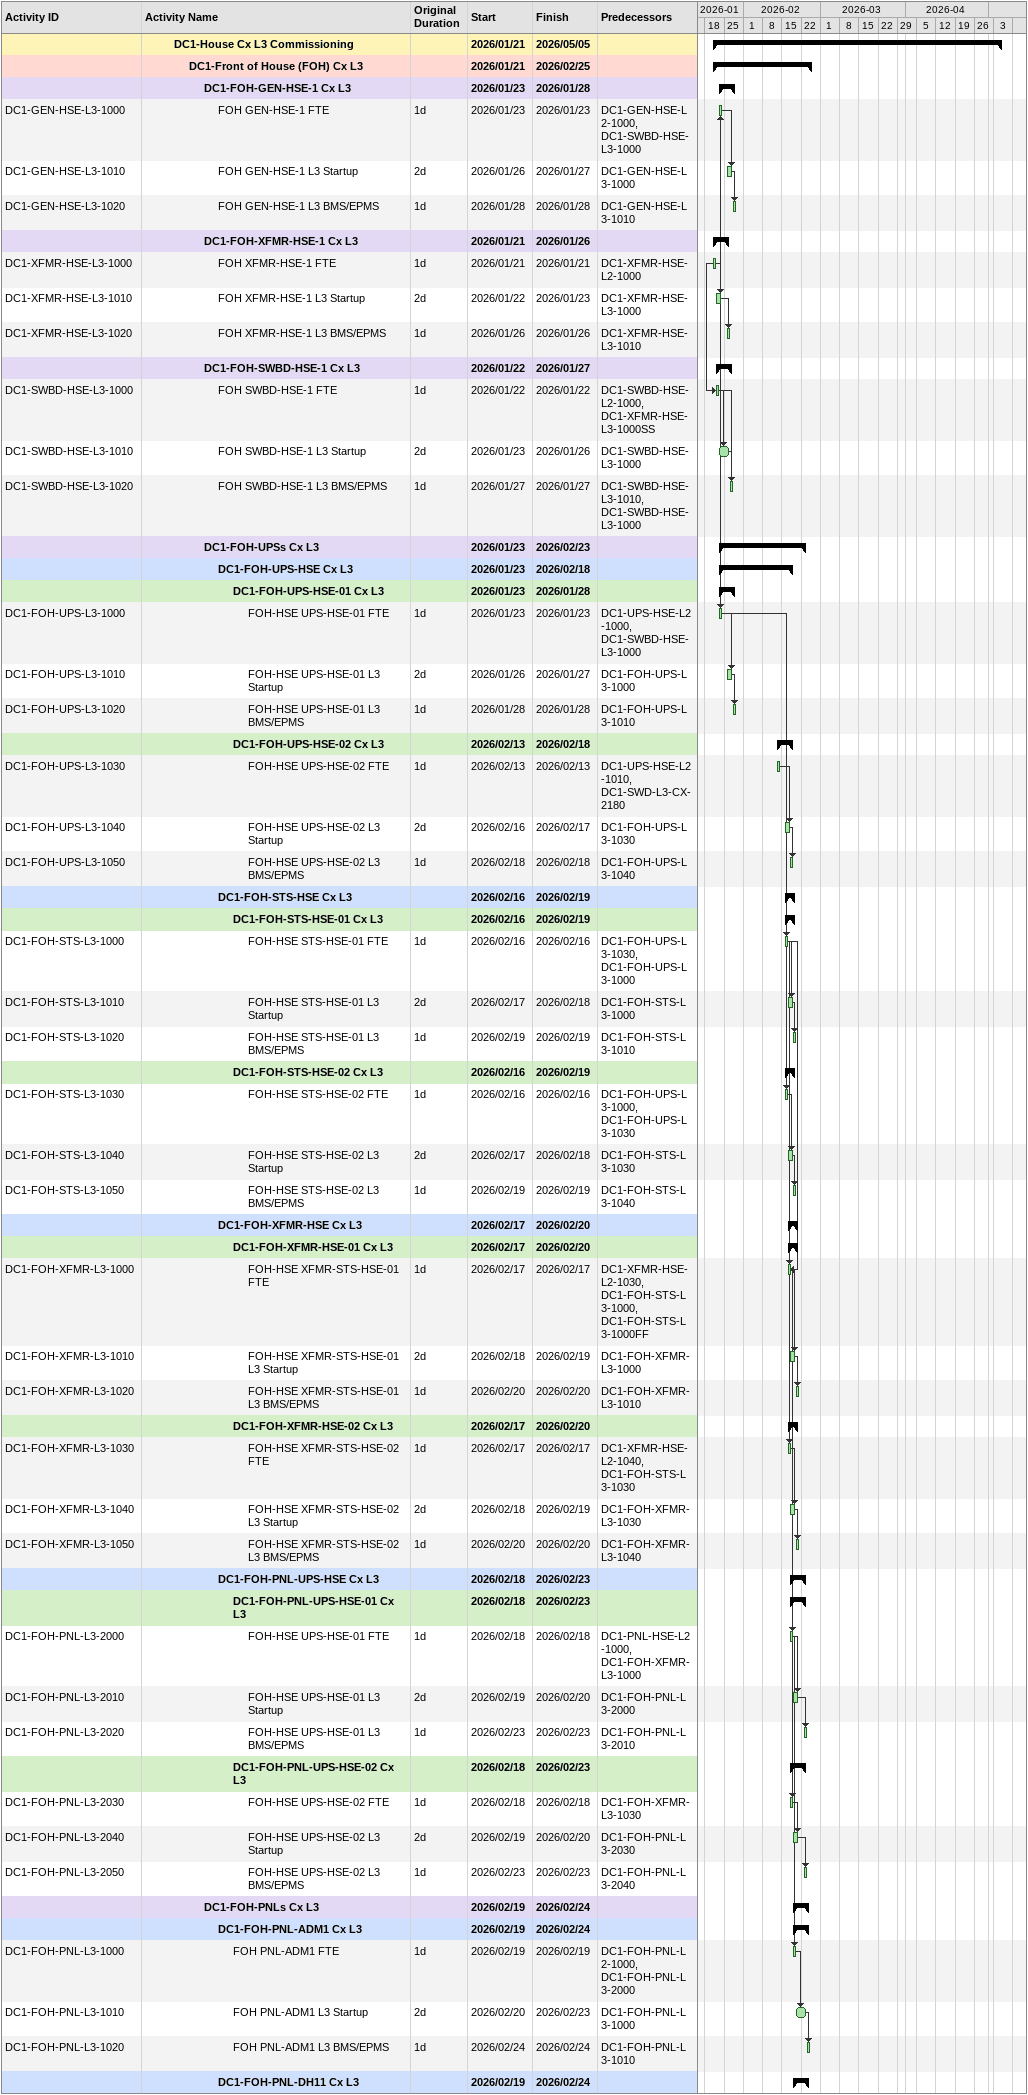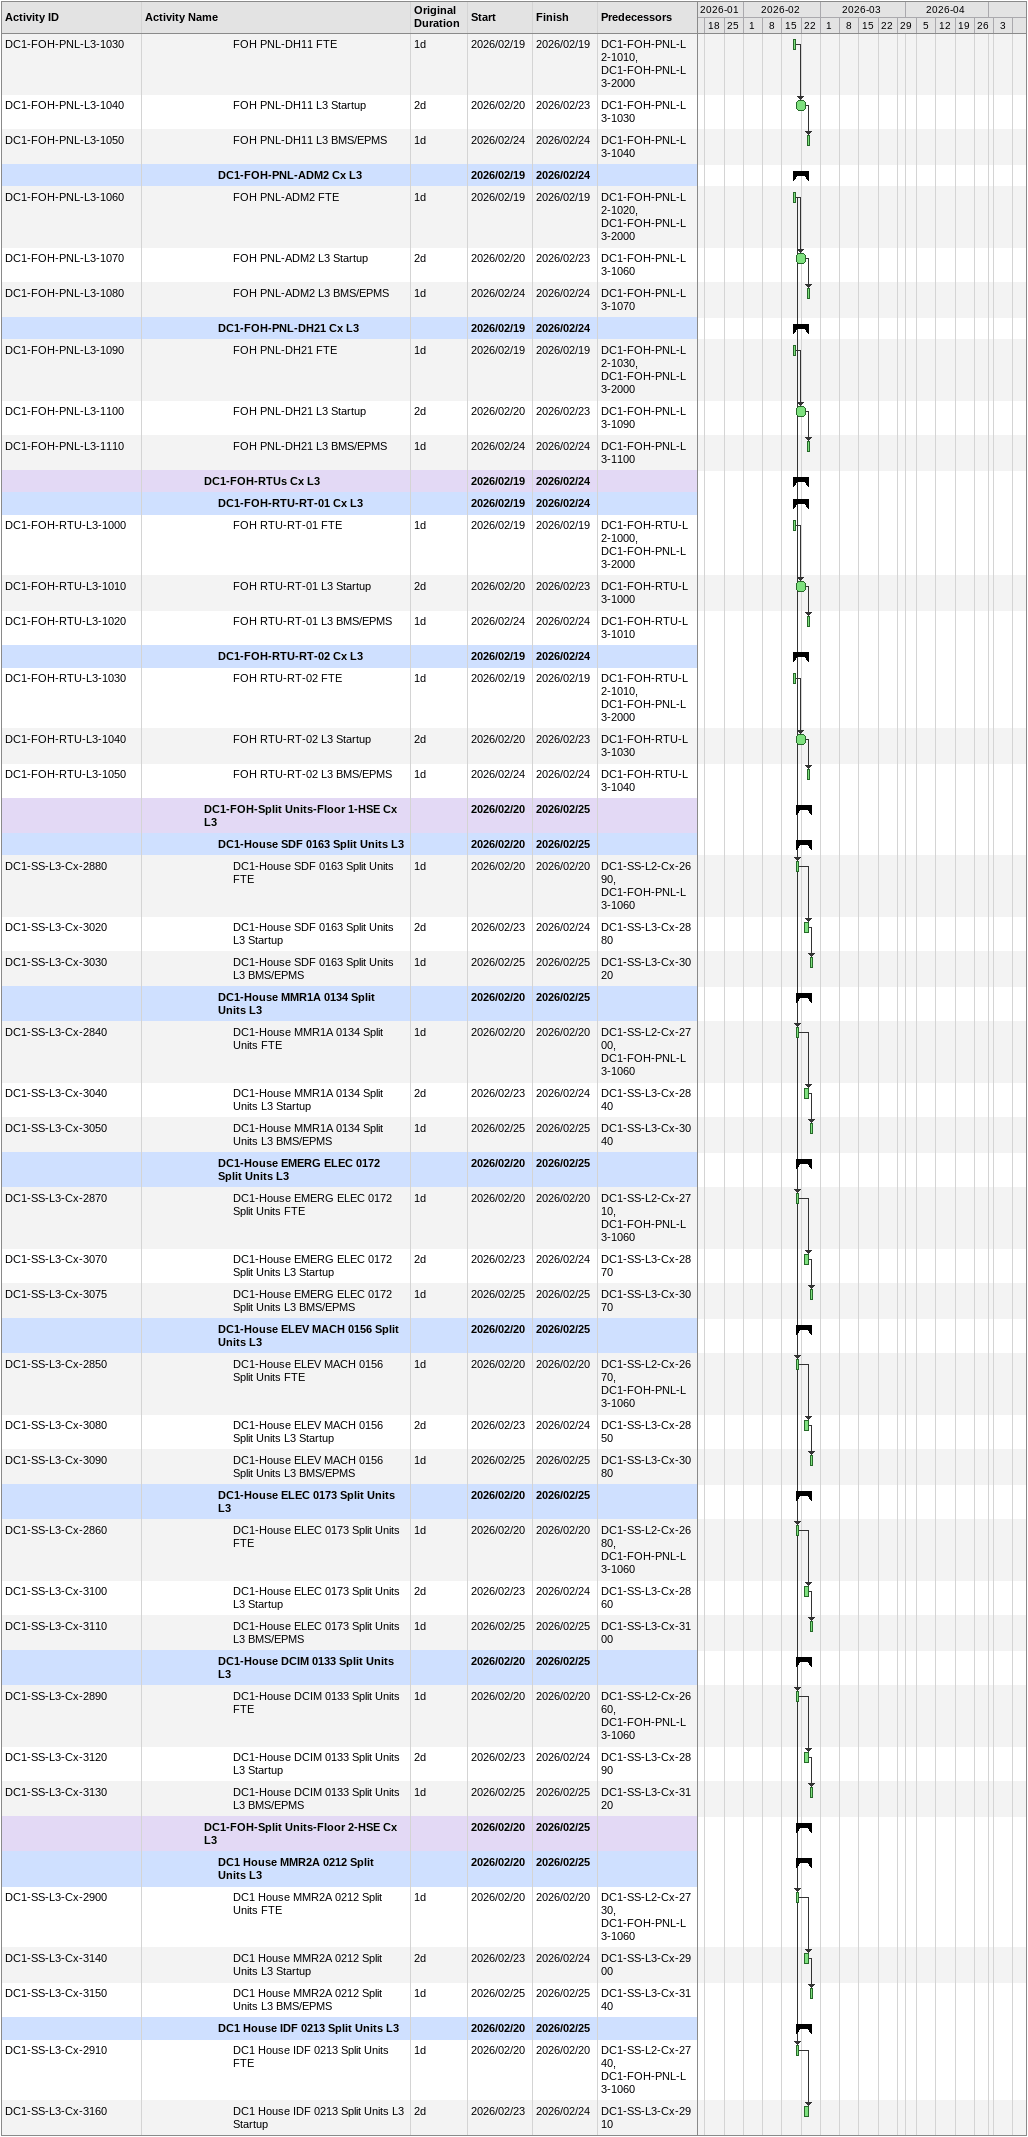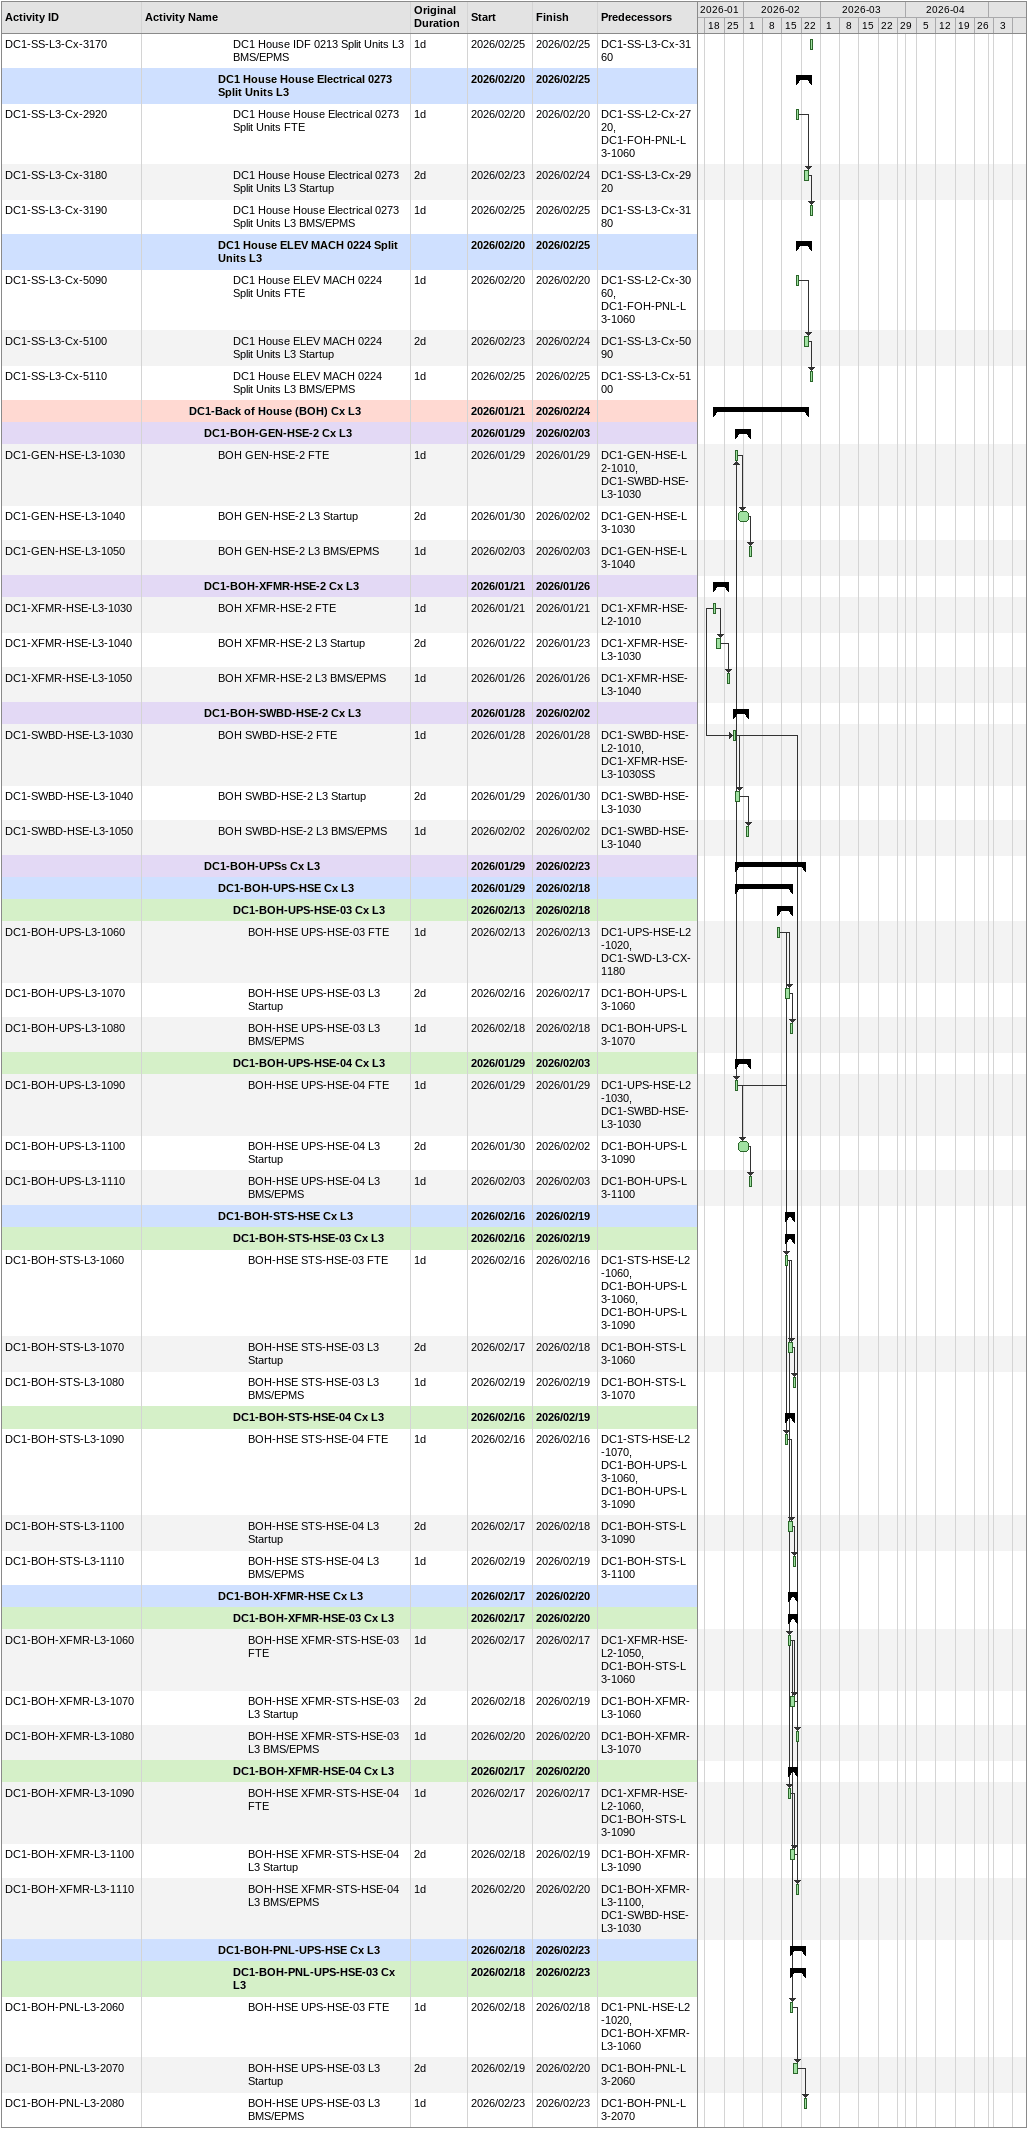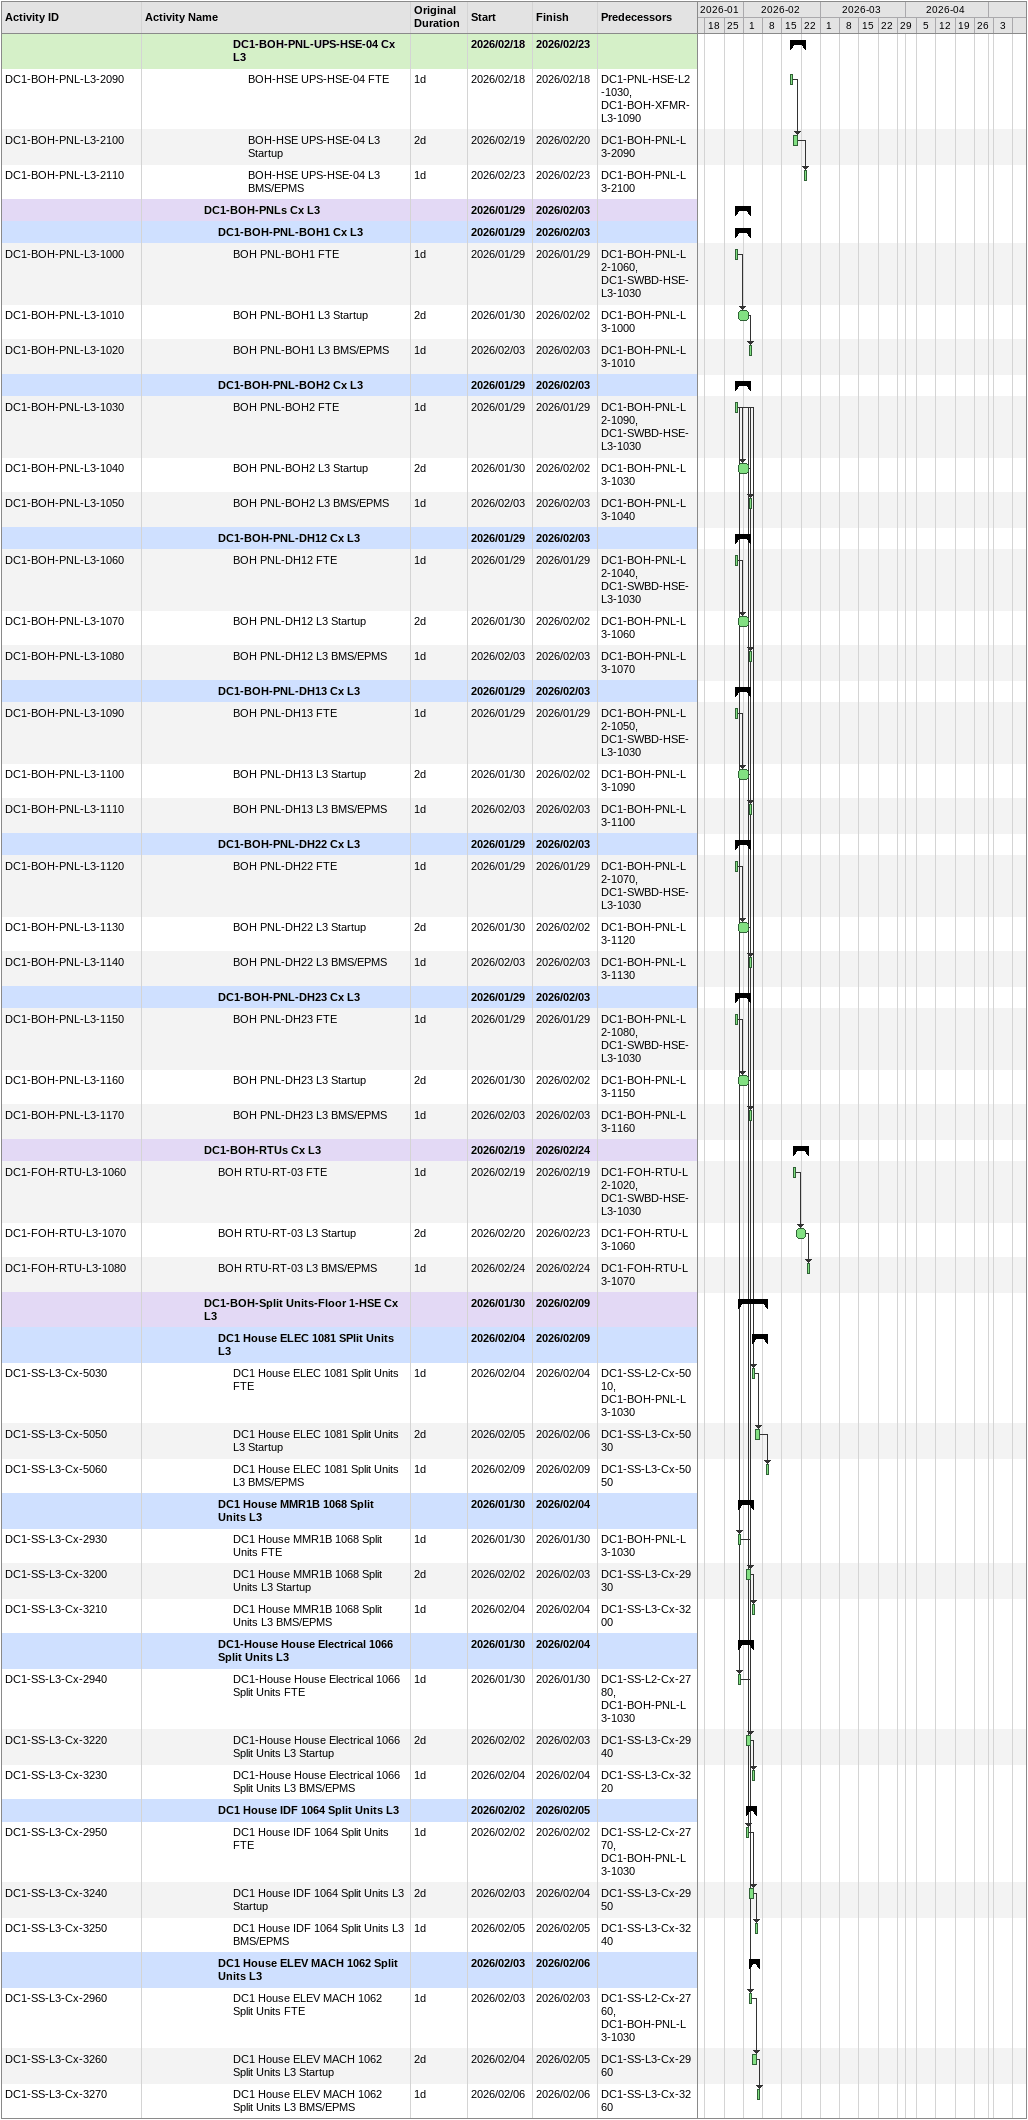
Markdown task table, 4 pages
| ID | Level | Task | Original duration | Start | Finish | Predecessors |
|---|---|---|---|---|---|---|
|  | 3 | **DC1-House Cx L3 Commissioning** |  | 2026-01-21 | 2026-05-05 |  |
|  | 4 | **DC1-Front of House (FOH) Cx L3** |  | 2026-01-21 | 2026-02-25 |  |
|  | 5 | **DC1-FOH-GEN-HSE-1 Cx L3** |  | 2026-01-23 | 2026-01-28 |  |
| DC1-GEN-HSE-L3-1000 | 6 | FOH GEN-HSE-1 FTE | 1d | 2026-01-23 | 2026-01-23 | DC1-GEN-HSE-L2-1000, DC1-SWBD-HSE-L3-1000 |
| DC1-GEN-HSE-L3-1010 | 6 | FOH GEN-HSE-1 L3 Startup | 2d | 2026-01-26 | 2026-01-27 | DC1-GEN-HSE-L3-1000 |
| DC1-GEN-HSE-L3-1020 | 6 | FOH GEN-HSE-1 L3 BMS/EPMS | 1d | 2026-01-28 | 2026-01-28 | DC1-GEN-HSE-L3-1010 |
|  | 5 | **DC1-FOH-XFMR-HSE-1 Cx L3** |  | 2026-01-21 | 2026-01-26 |  |
| DC1-XFMR-HSE-L3-1000 | 6 | FOH XFMR-HSE-1 FTE | 1d | 2026-01-21 | 2026-01-21 | DC1-XFMR-HSE-L2-1000 |
| DC1-XFMR-HSE-L3-1010 | 6 | FOH XFMR-HSE-1 L3 Startup | 2d | 2026-01-22 | 2026-01-23 | DC1-XFMR-HSE-L3-1000 |
| DC1-XFMR-HSE-L3-1020 | 6 | FOH XFMR-HSE-1 L3 BMS/EPMS | 1d | 2026-01-26 | 2026-01-26 | DC1-XFMR-HSE-L3-1010 |
|  | 5 | **DC1-FOH-SWBD-HSE-1 Cx L3** |  | 2026-01-22 | 2026-01-27 |  |
| DC1-SWBD-HSE-L3-1000 | 6 | FOH SWBD-HSE-1 FTE | 1d | 2026-01-22 | 2026-01-22 | DC1-SWBD-HSE-L2-1000, DC1-XFMR-HSE-L3-1000SS |
| DC1-SWBD-HSE-L3-1010 | 6 | FOH SWBD-HSE-1 L3 Startup | 2d | 2026-01-23 | 2026-01-26 | DC1-SWBD-HSE-L3-1000 |
| DC1-SWBD-HSE-L3-1020 | 6 | FOH SWBD-HSE-1 L3 BMS/EPMS | 1d | 2026-01-27 | 2026-01-27 | DC1-SWBD-HSE-L3-1010, DC1-SWBD-HSE-L3-1000 |
|  | 5 | **DC1-FOH-UPSs Cx L3** |  | 2026-01-23 | 2026-02-23 |  |
|  | 6 | **DC1-FOH-UPS-HSE Cx L3** |  | 2026-01-23 | 2026-02-18 |  |
|  | 7 | **DC1-FOH-UPS-HSE-01 Cx L3** |  | 2026-01-23 | 2026-01-28 |  |
| DC1-FOH-UPS-L3-1000 | 8 | FOH-HSE UPS-HSE-01 FTE | 1d | 2026-01-23 | 2026-01-23 | DC1-UPS-HSE-L2-1000, DC1-SWBD-HSE-L3-1000 |
| DC1-FOH-UPS-L3-1010 | 8 | FOH-HSE UPS-HSE-01 L3 Startup | 2d | 2026-01-26 | 2026-01-27 | DC1-FOH-UPS-L3-1000 |
| DC1-FOH-UPS-L3-1020 | 8 | FOH-HSE UPS-HSE-01 L3 BMS/EPMS | 1d | 2026-01-28 | 2026-01-28 | DC1-FOH-UPS-L3-1010 |
|  | 7 | **DC1-FOH-UPS-HSE-02 Cx L3** |  | 2026-02-13 | 2026-02-18 |  |
| DC1-FOH-UPS-L3-1030 | 8 | FOH-HSE UPS-HSE-02 FTE | 1d | 2026-02-13 | 2026-02-13 | DC1-UPS-HSE-L2-1010, DC1-SWD-L3-CX-2180 |
| DC1-FOH-UPS-L3-1040 | 8 | FOH-HSE UPS-HSE-02 L3 Startup | 2d | 2026-02-16 | 2026-02-17 | DC1-FOH-UPS-L3-1030 |
| DC1-FOH-UPS-L3-1050 | 8 | FOH-HSE UPS-HSE-02 L3 BMS/EPMS | 1d | 2026-02-18 | 2026-02-18 | DC1-FOH-UPS-L3-1040 |
|  | 6 | **DC1-FOH-STS-HSE Cx L3** |  | 2026-02-16 | 2026-02-19 |  |
|  | 7 | **DC1-FOH-STS-HSE-01 Cx L3** |  | 2026-02-16 | 2026-02-19 |  |
| DC1-FOH-STS-L3-1000 | 8 | FOH-HSE STS-HSE-01 FTE | 1d | 2026-02-16 | 2026-02-16 | DC1-FOH-UPS-L3-1030, DC1-FOH-UPS-L3-1000 |
| DC1-FOH-STS-L3-1010 | 8 | FOH-HSE STS-HSE-01 L3 Startup | 2d | 2026-02-17 | 2026-02-18 | DC1-FOH-STS-L3-1000 |
| DC1-FOH-STS-L3-1020 | 8 | FOH-HSE STS-HSE-01 L3 BMS/EPMS | 1d | 2026-02-19 | 2026-02-19 | DC1-FOH-STS-L3-1010 |
|  | 7 | **DC1-FOH-STS-HSE-02 Cx L3** |  | 2026-02-16 | 2026-02-19 |  |
| DC1-FOH-STS-L3-1030 | 8 | FOH-HSE STS-HSE-02 FTE | 1d | 2026-02-16 | 2026-02-16 | DC1-FOH-UPS-L3-1000, DC1-FOH-UPS-L3-1030 |
| DC1-FOH-STS-L3-1040 | 8 | FOH-HSE STS-HSE-02 L3 Startup | 2d | 2026-02-17 | 2026-02-18 | DC1-FOH-STS-L3-1030 |
| DC1-FOH-STS-L3-1050 | 8 | FOH-HSE STS-HSE-02 L3 BMS/EPMS | 1d | 2026-02-19 | 2026-02-19 | DC1-FOH-STS-L3-1040 |
|  | 6 | **DC1-FOH-XFMR-HSE Cx L3** |  | 2026-02-17 | 2026-02-20 |  |
|  | 7 | **DC1-FOH-XFMR-HSE-01 Cx L3** |  | 2026-02-17 | 2026-02-20 |  |
| DC1-FOH-XFMR-L3-1000 | 8 | FOH-HSE XFMR-STS-HSE-01 FTE | 1d | 2026-02-17 | 2026-02-17 | DC1-XFMR-HSE-L2-1030, DC1-FOH-STS-L3-1000, DC1-FOH-STS-L3-1000FF |
| DC1-FOH-XFMR-L3-1010 | 8 | FOH-HSE XFMR-STS-HSE-01 L3 Startup | 2d | 2026-02-18 | 2026-02-19 | DC1-FOH-XFMR-L3-1000 |
| DC1-FOH-XFMR-L3-1020 | 8 | FOH-HSE XFMR-STS-HSE-01 L3 BMS/EPMS | 1d | 2026-02-20 | 2026-02-20 | DC1-FOH-XFMR-L3-1010 |
|  | 7 | **DC1-FOH-XFMR-HSE-02 Cx L3** |  | 2026-02-17 | 2026-02-20 |  |
| DC1-FOH-XFMR-L3-1030 | 8 | FOH-HSE XFMR-STS-HSE-02 FTE | 1d | 2026-02-17 | 2026-02-17 | DC1-XFMR-HSE-L2-1040, DC1-FOH-STS-L3-1030 |
| DC1-FOH-XFMR-L3-1040 | 8 | FOH-HSE XFMR-STS-HSE-02 L3 Startup | 2d | 2026-02-18 | 2026-02-19 | DC1-FOH-XFMR-L3-1030 |
| DC1-FOH-XFMR-L3-1050 | 8 | FOH-HSE XFMR-STS-HSE-02 L3 BMS/EPMS | 1d | 2026-02-20 | 2026-02-20 | DC1-FOH-XFMR-L3-1040 |
|  | 6 | **DC1-FOH-PNL-UPS-HSE Cx L3** |  | 2026-02-18 | 2026-02-23 |  |
|  | 7 | **DC1-FOH-PNL-UPS-HSE-01 Cx L3** |  | 2026-02-18 | 2026-02-23 |  |
| DC1-FOH-PNL-L3-2000 | 8 | FOH-HSE UPS-HSE-01 FTE | 1d | 2026-02-18 | 2026-02-18 | DC1-PNL-HSE-L2-1000, DC1-FOH-XFMR-L3-1000 |
| DC1-FOH-PNL-L3-2010 | 8 | FOH-HSE UPS-HSE-01 L3 Startup | 2d | 2026-02-19 | 2026-02-20 | DC1-FOH-PNL-L3-2000 |
| DC1-FOH-PNL-L3-2020 | 8 | FOH-HSE UPS-HSE-01 L3 BMS/EPMS | 1d | 2026-02-23 | 2026-02-23 | DC1-FOH-PNL-L3-2010 |
|  | 7 | **DC1-FOH-PNL-UPS-HSE-02 Cx L3** |  | 2026-02-18 | 2026-02-23 |  |
| DC1-FOH-PNL-L3-2030 | 8 | FOH-HSE UPS-HSE-02 FTE | 1d | 2026-02-18 | 2026-02-18 | DC1-FOH-XFMR-L3-1030 |
| DC1-FOH-PNL-L3-2040 | 8 | FOH-HSE UPS-HSE-02 L3 Startup | 2d | 2026-02-19 | 2026-02-20 | DC1-FOH-PNL-L3-2030 |
| DC1-FOH-PNL-L3-2050 | 8 | FOH-HSE UPS-HSE-02 L3 BMS/EPMS | 1d | 2026-02-23 | 2026-02-23 | DC1-FOH-PNL-L3-2040 |
|  | 5 | **DC1-FOH-PNLs Cx L3** |  | 2026-02-19 | 2026-02-24 |  |
|  | 6 | **DC1-FOH-PNL-ADM1 Cx L3** |  | 2026-02-19 | 2026-02-24 |  |
| DC1-FOH-PNL-L3-1000 | 7 | FOH PNL-ADM1 FTE | 1d | 2026-02-19 | 2026-02-19 | DC1-FOH-PNL-L2-1000, DC1-FOH-PNL-L3-2000 |
| DC1-FOH-PNL-L3-1010 | 7 | FOH PNL-ADM1 L3 Startup | 2d | 2026-02-20 | 2026-02-23 | DC1-FOH-PNL-L3-1000 |
| DC1-FOH-PNL-L3-1020 | 7 | FOH PNL-ADM1 L3 BMS/EPMS | 1d | 2026-02-24 | 2026-02-24 | DC1-FOH-PNL-L3-1010 |
|  | 6 | **DC1-FOH-PNL-DH11 Cx L3** |  | 2026-02-19 | 2026-02-24 |  |
| DC1-FOH-PNL-L3-1030 | 7 | FOH PNL-DH11 FTE | 1d | 2026-02-19 | 2026-02-19 | DC1-FOH-PNL-L2-1010, DC1-FOH-PNL-L3-2000 |
| DC1-FOH-PNL-L3-1040 | 7 | FOH PNL-DH11 L3 Startup | 2d | 2026-02-20 | 2026-02-23 | DC1-FOH-PNL-L3-1030 |
| DC1-FOH-PNL-L3-1050 | 7 | FOH PNL-DH11 L3 BMS/EPMS | 1d | 2026-02-24 | 2026-02-24 | DC1-FOH-PNL-L3-1040 |
|  | 6 | **DC1-FOH-PNL-ADM2 Cx L3** |  | 2026-02-19 | 2026-02-24 |  |
| DC1-FOH-PNL-L3-1060 | 7 | FOH PNL-ADM2 FTE | 1d | 2026-02-19 | 2026-02-19 | DC1-FOH-PNL-L2-1020, DC1-FOH-PNL-L3-2000 |
| DC1-FOH-PNL-L3-1070 | 7 | FOH PNL-ADM2 L3 Startup | 2d | 2026-02-20 | 2026-02-23 | DC1-FOH-PNL-L3-1060 |
| DC1-FOH-PNL-L3-1080 | 7 | FOH PNL-ADM2 L3 BMS/EPMS | 1d | 2026-02-24 | 2026-02-24 | DC1-FOH-PNL-L3-1070 |
|  | 6 | **DC1-FOH-PNL-DH21 Cx L3** |  | 2026-02-19 | 2026-02-24 |  |
| DC1-FOH-PNL-L3-1090 | 7 | FOH PNL-DH21 FTE | 1d | 2026-02-19 | 2026-02-19 | DC1-FOH-PNL-L2-1030, DC1-FOH-PNL-L3-2000 |
| DC1-FOH-PNL-L3-1100 | 7 | FOH PNL-DH21 L3 Startup | 2d | 2026-02-20 | 2026-02-23 | DC1-FOH-PNL-L3-1090 |
| DC1-FOH-PNL-L3-1110 | 7 | FOH PNL-DH21 L3 BMS/EPMS | 1d | 2026-02-24 | 2026-02-24 | DC1-FOH-PNL-L3-1100 |
|  | 5 | **DC1-FOH-RTUs Cx L3** |  | 2026-02-19 | 2026-02-24 |  |
|  | 6 | **DC1-FOH-RTU-RT-01 Cx L3** |  | 2026-02-19 | 2026-02-24 |  |
| DC1-FOH-RTU-L3-1000 | 7 | FOH RTU-RT-01 FTE | 1d | 2026-02-19 | 2026-02-19 | DC1-FOH-RTU-L2-1000, DC1-FOH-PNL-L3-2000 |
| DC1-FOH-RTU-L3-1010 | 7 | FOH RTU-RT-01 L3 Startup | 2d | 2026-02-20 | 2026-02-23 | DC1-FOH-RTU-L3-1000 |
| DC1-FOH-RTU-L3-1020 | 7 | FOH RTU-RT-01 L3 BMS/EPMS | 1d | 2026-02-24 | 2026-02-24 | DC1-FOH-RTU-L3-1010 |
|  | 6 | **DC1-FOH-RTU-RT-02 Cx L3** |  | 2026-02-19 | 2026-02-24 |  |
| DC1-FOH-RTU-L3-1030 | 7 | FOH RTU-RT-02 FTE | 1d | 2026-02-19 | 2026-02-19 | DC1-FOH-RTU-L2-1010, DC1-FOH-PNL-L3-2000 |
| DC1-FOH-RTU-L3-1040 | 7 | FOH RTU-RT-02 L3 Startup | 2d | 2026-02-20 | 2026-02-23 | DC1-FOH-RTU-L3-1030 |
| DC1-FOH-RTU-L3-1050 | 7 | FOH RTU-RT-02 L3 BMS/EPMS | 1d | 2026-02-24 | 2026-02-24 | DC1-FOH-RTU-L3-1040 |
|  | 5 | **DC1-FOH-Split Units-Floor 1-HSE Cx L3** |  | 2026-02-20 | 2026-02-25 |  |
|  | 6 | **DC1-House SDF 0163 Split Units L3** |  | 2026-02-20 | 2026-02-25 |  |
| DC1-SS-L3-Cx-2880 | 7 | DC1-House SDF 0163 Split Units FTE | 1d | 2026-02-20 | 2026-02-20 | DC1-SS-L2-Cx-2690, DC1-FOH-PNL-L3-1060 |
| DC1-SS-L3-Cx-3020 | 7 | DC1-House SDF 0163 Split Units L3 Startup | 2d | 2026-02-23 | 2026-02-24 | DC1-SS-L3-Cx-2880 |
| DC1-SS-L3-Cx-3030 | 7 | DC1-House SDF 0163 Split Units L3 BMS/EPMS | 1d | 2026-02-25 | 2026-02-25 | DC1-SS-L3-Cx-3020 |
|  | 6 | **DC1-House MMR1A 0134 Split Units L3** |  | 2026-02-20 | 2026-02-25 |  |
| DC1-SS-L3-Cx-2840 | 7 | DC1-House MMR1A 0134 Split Units FTE | 1d | 2026-02-20 | 2026-02-20 | DC1-SS-L2-Cx-2700, DC1-FOH-PNL-L3-1060 |
| DC1-SS-L3-Cx-3040 | 7 | DC1-House MMR1A 0134 Split Units L3 Startup | 2d | 2026-02-23 | 2026-02-24 | DC1-SS-L3-Cx-2840 |
| DC1-SS-L3-Cx-3050 | 7 | DC1-House MMR1A 0134 Split Units L3 BMS/EPMS | 1d | 2026-02-25 | 2026-02-25 | DC1-SS-L3-Cx-3040 |
|  | 6 | **DC1-House EMERG ELEC 0172 Split Units L3** |  | 2026-02-20 | 2026-02-25 |  |
| DC1-SS-L3-Cx-2870 | 7 | DC1-House EMERG ELEC 0172 Split Units FTE | 1d | 2026-02-20 | 2026-02-20 | DC1-SS-L2-Cx-2710, DC1-FOH-PNL-L3-1060 |
| DC1-SS-L3-Cx-3070 | 7 | DC1-House EMERG ELEC 0172 Split Units L3 Startup | 2d | 2026-02-23 | 2026-02-24 | DC1-SS-L3-Cx-2870 |
| DC1-SS-L3-Cx-3075 | 7 | DC1-House EMERG ELEC 0172 Split Units L3 BMS/EPMS | 1d | 2026-02-25 | 2026-02-25 | DC1-SS-L3-Cx-3070 |
|  | 6 | **DC1-House ELEV MACH 0156 Split Units L3** |  | 2026-02-20 | 2026-02-25 |  |
| DC1-SS-L3-Cx-2850 | 7 | DC1-House ELEV MACH 0156 Split Units FTE | 1d | 2026-02-20 | 2026-02-20 | DC1-SS-L2-Cx-2670, DC1-FOH-PNL-L3-1060 |
| DC1-SS-L3-Cx-3080 | 7 | DC1-House ELEV MACH 0156 Split Units L3 Startup | 2d | 2026-02-23 | 2026-02-24 | DC1-SS-L3-Cx-2850 |
| DC1-SS-L3-Cx-3090 | 7 | DC1-House ELEV MACH 0156 Split Units L3 BMS/EPMS | 1d | 2026-02-25 | 2026-02-25 | DC1-SS-L3-Cx-3080 |
|  | 6 | **DC1-House ELEC 0173 Split Units L3** |  | 2026-02-20 | 2026-02-25 |  |
| DC1-SS-L3-Cx-2860 | 7 | DC1-House ELEC 0173 Split Units FTE | 1d | 2026-02-20 | 2026-02-20 | DC1-SS-L2-Cx-2680, DC1-FOH-PNL-L3-1060 |
| DC1-SS-L3-Cx-3100 | 7 | DC1-House ELEC 0173 Split Units L3 Startup | 2d | 2026-02-23 | 2026-02-24 | DC1-SS-L3-Cx-2860 |
| DC1-SS-L3-Cx-3110 | 7 | DC1-House ELEC 0173 Split Units L3 BMS/EPMS | 1d | 2026-02-25 | 2026-02-25 | DC1-SS-L3-Cx-3100 |
|  | 6 | **DC1-House DCIM 0133 Split Units L3** |  | 2026-02-20 | 2026-02-25 |  |
| DC1-SS-L3-Cx-2890 | 7 | DC1-House DCIM 0133 Split Units FTE | 1d | 2026-02-20 | 2026-02-20 | DC1-SS-L2-Cx-2660, DC1-FOH-PNL-L3-1060 |
| DC1-SS-L3-Cx-3120 | 7 | DC1-House DCIM 0133 Split Units L3 Startup | 2d | 2026-02-23 | 2026-02-24 | DC1-SS-L3-Cx-2890 |
| DC1-SS-L3-Cx-3130 | 7 | DC1-House DCIM 0133 Split Units L3 BMS/EPMS | 1d | 2026-02-25 | 2026-02-25 | DC1-SS-L3-Cx-3120 |
|  | 5 | **DC1-FOH-Split Units-Floor 2-HSE Cx L3** |  | 2026-02-20 | 2026-02-25 |  |
|  | 6 | **DC1 House MMR2A 0212 Split Units L3** |  | 2026-02-20 | 2026-02-25 |  |
| DC1-SS-L3-Cx-2900 | 7 | DC1 House MMR2A 0212 Split Units FTE | 1d | 2026-02-20 | 2026-02-20 | DC1-SS-L2-Cx-2730, DC1-FOH-PNL-L3-1060 |
| DC1-SS-L3-Cx-3140 | 7 | DC1 House MMR2A 0212 Split Units L3 Startup | 2d | 2026-02-23 | 2026-02-24 | DC1-SS-L3-Cx-2900 |
| DC1-SS-L3-Cx-3150 | 7 | DC1 House MMR2A 0212 Split Units L3 BMS/EPMS | 1d | 2026-02-25 | 2026-02-25 | DC1-SS-L3-Cx-3140 |
|  | 6 | **DC1 House IDF 0213 Split Units L3** |  | 2026-02-20 | 2026-02-25 |  |
| DC1-SS-L3-Cx-2910 | 7 | DC1 House IDF 0213 Split Units FTE | 1d | 2026-02-20 | 2026-02-20 | DC1-SS-L2-Cx-2740, DC1-FOH-PNL-L3-1060 |
| DC1-SS-L3-Cx-3160 | 7 | DC1 House IDF 0213 Split Units L3 Startup | 2d | 2026-02-23 | 2026-02-24 | DC1-SS-L3-Cx-2910 |
| DC1-SS-L3-Cx-3170 | 7 | DC1 House IDF 0213 Split Units L3 BMS/EPMS | 1d | 2026-02-25 | 2026-02-25 | DC1-SS-L3-Cx-3160 |
|  | 6 | **DC1 House House Electrical 0273 Split Units L3** |  | 2026-02-20 | 2026-02-25 |  |
| DC1-SS-L3-Cx-2920 | 7 | DC1 House House Electrical 0273 Split Units FTE | 1d | 2026-02-20 | 2026-02-20 | DC1-SS-L2-Cx-2720, DC1-FOH-PNL-L3-1060 |
| DC1-SS-L3-Cx-3180 | 7 | DC1 House House Electrical 0273 Split Units L3 Startup | 2d | 2026-02-23 | 2026-02-24 | DC1-SS-L3-Cx-2920 |
| DC1-SS-L3-Cx-3190 | 7 | DC1 House House Electrical 0273 Split Units L3 BMS/EPMS | 1d | 2026-02-25 | 2026-02-25 | DC1-SS-L3-Cx-3180 |
|  | 6 | **DC1 House ELEV MACH 0224 Split Units L3** |  | 2026-02-20 | 2026-02-25 |  |
| DC1-SS-L3-Cx-5090 | 7 | DC1 House ELEV MACH 0224 Split Units FTE | 1d | 2026-02-20 | 2026-02-20 | DC1-SS-L2-Cx-3060, DC1-FOH-PNL-L3-1060 |
| DC1-SS-L3-Cx-5100 | 7 | DC1 House ELEV MACH 0224 Split Units L3 Startup | 2d | 2026-02-23 | 2026-02-24 | DC1-SS-L3-Cx-5090 |
| DC1-SS-L3-Cx-5110 | 7 | DC1 House ELEV MACH 0224 Split Units L3 BMS/EPMS | 1d | 2026-02-25 | 2026-02-25 | DC1-SS-L3-Cx-5100 |
|  | 4 | **DC1-Back of House (BOH) Cx L3** |  | 2026-01-21 | 2026-02-24 |  |
|  | 5 | **DC1-BOH-GEN-HSE-2 Cx L3** |  | 2026-01-29 | 2026-02-03 |  |
| DC1-GEN-HSE-L3-1030 | 6 | BOH GEN-HSE-2 FTE | 1d | 2026-01-29 | 2026-01-29 | DC1-GEN-HSE-L2-1010, DC1-SWBD-HSE-L3-1030 |
| DC1-GEN-HSE-L3-1040 | 6 | BOH GEN-HSE-2 L3 Startup | 2d | 2026-01-30 | 2026-02-02 | DC1-GEN-HSE-L3-1030 |
| DC1-GEN-HSE-L3-1050 | 6 | BOH GEN-HSE-2 L3 BMS/EPMS | 1d | 2026-02-03 | 2026-02-03 | DC1-GEN-HSE-L3-1040 |
|  | 5 | **DC1-BOH-XFMR-HSE-2 Cx L3** |  | 2026-01-21 | 2026-01-26 |  |
| DC1-XFMR-HSE-L3-1030 | 6 | BOH XFMR-HSE-2 FTE | 1d | 2026-01-21 | 2026-01-21 | DC1-XFMR-HSE-L2-1010 |
| DC1-XFMR-HSE-L3-1040 | 6 | BOH XFMR-HSE-2 L3 Startup | 2d | 2026-01-22 | 2026-01-23 | DC1-XFMR-HSE-L3-1030 |
| DC1-XFMR-HSE-L3-1050 | 6 | BOH XFMR-HSE-2 L3 BMS/EPMS | 1d | 2026-01-26 | 2026-01-26 | DC1-XFMR-HSE-L3-1040 |
|  | 5 | **DC1-BOH-SWBD-HSE-2 Cx L3** |  | 2026-01-28 | 2026-02-02 |  |
| DC1-SWBD-HSE-L3-1030 | 6 | BOH SWBD-HSE-2 FTE | 1d | 2026-01-28 | 2026-01-28 | DC1-SWBD-HSE-L2-1010, DC1-XFMR-HSE-L3-1030SS |
| DC1-SWBD-HSE-L3-1040 | 6 | BOH SWBD-HSE-2 L3 Startup | 2d | 2026-01-29 | 2026-01-30 | DC1-SWBD-HSE-L3-1030 |
| DC1-SWBD-HSE-L3-1050 | 6 | BOH SWBD-HSE-2 L3 BMS/EPMS | 1d | 2026-02-02 | 2026-02-02 | DC1-SWBD-HSE-L3-1040 |
|  | 5 | **DC1-BOH-UPSs Cx L3** |  | 2026-01-29 | 2026-02-23 |  |
|  | 6 | **DC1-BOH-UPS-HSE Cx L3** |  | 2026-01-29 | 2026-02-18 |  |
|  | 7 | **DC1-BOH-UPS-HSE-03 Cx L3** |  | 2026-02-13 | 2026-02-18 |  |
| DC1-BOH-UPS-L3-1060 | 8 | BOH-HSE UPS-HSE-03 FTE | 1d | 2026-02-13 | 2026-02-13 | DC1-UPS-HSE-L2-1020, DC1-SWD-L3-CX-1180 |
| DC1-BOH-UPS-L3-1070 | 8 | BOH-HSE UPS-HSE-03 L3 Startup | 2d | 2026-02-16 | 2026-02-17 | DC1-BOH-UPS-L3-1060 |
| DC1-BOH-UPS-L3-1080 | 8 | BOH-HSE UPS-HSE-03 L3 BMS/EPMS | 1d | 2026-02-18 | 2026-02-18 | DC1-BOH-UPS-L3-1070 |
|  | 7 | **DC1-BOH-UPS-HSE-04 Cx L3** |  | 2026-01-29 | 2026-02-03 |  |
| DC1-BOH-UPS-L3-1090 | 8 | BOH-HSE UPS-HSE-04 FTE | 1d | 2026-01-29 | 2026-01-29 | DC1-UPS-HSE-L2-1030, DC1-SWBD-HSE-L3-1030 |
| DC1-BOH-UPS-L3-1100 | 8 | BOH-HSE UPS-HSE-04 L3 Startup | 2d | 2026-01-30 | 2026-02-02 | DC1-BOH-UPS-L3-1090 |
| DC1-BOH-UPS-L3-1110 | 8 | BOH-HSE UPS-HSE-04 L3 BMS/EPMS | 1d | 2026-02-03 | 2026-02-03 | DC1-BOH-UPS-L3-1100 |
|  | 6 | **DC1-BOH-STS-HSE Cx L3** |  | 2026-02-16 | 2026-02-19 |  |
|  | 7 | **DC1-BOH-STS-HSE-03 Cx L3** |  | 2026-02-16 | 2026-02-19 |  |
| DC1-BOH-STS-L3-1060 | 8 | BOH-HSE STS-HSE-03 FTE | 1d | 2026-02-16 | 2026-02-16 | DC1-STS-HSE-L2-1060, DC1-BOH-UPS-L3-1060, DC1-BOH-UPS-L3-1090 |
| DC1-BOH-STS-L3-1070 | 8 | BOH-HSE STS-HSE-03 L3 Startup | 2d | 2026-02-17 | 2026-02-18 | DC1-BOH-STS-L3-1060 |
| DC1-BOH-STS-L3-1080 | 8 | BOH-HSE STS-HSE-03 L3 BMS/EPMS | 1d | 2026-02-19 | 2026-02-19 | DC1-BOH-STS-L3-1070 |
|  | 7 | **DC1-BOH-STS-HSE-04 Cx L3** |  | 2026-02-16 | 2026-02-19 |  |
| DC1-BOH-STS-L3-1090 | 8 | BOH-HSE STS-HSE-04 FTE | 1d | 2026-02-16 | 2026-02-16 | DC1-STS-HSE-L2-1070, DC1-BOH-UPS-L3-1060, DC1-BOH-UPS-L3-1090 |
| DC1-BOH-STS-L3-1100 | 8 | BOH-HSE STS-HSE-04 L3 Startup | 2d | 2026-02-17 | 2026-02-18 | DC1-BOH-STS-L3-1090 |
| DC1-BOH-STS-L3-1110 | 8 | BOH-HSE STS-HSE-04 L3 BMS/EPMS | 1d | 2026-02-19 | 2026-02-19 | DC1-BOH-STS-L3-1100 |
|  | 6 | **DC1-BOH-XFMR-HSE Cx L3** |  | 2026-02-17 | 2026-02-20 |  |
|  | 7 | **DC1-BOH-XFMR-HSE-03 Cx L3** |  | 2026-02-17 | 2026-02-20 |  |
| DC1-BOH-XFMR-L3-1060 | 8 | BOH-HSE XFMR-STS-HSE-03 FTE | 1d | 2026-02-17 | 2026-02-17 | DC1-XFMR-HSE-L2-1050, DC1-BOH-STS-L3-1060 |
| DC1-BOH-XFMR-L3-1070 | 8 | BOH-HSE XFMR-STS-HSE-03 L3 Startup | 2d | 2026-02-18 | 2026-02-19 | DC1-BOH-XFMR-L3-1060 |
| DC1-BOH-XFMR-L3-1080 | 8 | BOH-HSE XFMR-STS-HSE-03 L3 BMS/EPMS | 1d | 2026-02-20 | 2026-02-20 | DC1-BOH-XFMR-L3-1070 |
|  | 7 | **DC1-BOH-XFMR-HSE-04 Cx L3** |  | 2026-02-17 | 2026-02-20 |  |
| DC1-BOH-XFMR-L3-1090 | 8 | BOH-HSE XFMR-STS-HSE-04 FTE | 1d | 2026-02-17 | 2026-02-17 | DC1-XFMR-HSE-L2-1060, DC1-BOH-STS-L3-1090 |
| DC1-BOH-XFMR-L3-1100 | 8 | BOH-HSE XFMR-STS-HSE-04 L3 Startup | 2d | 2026-02-18 | 2026-02-19 | DC1-BOH-XFMR-L3-1090 |
| DC1-BOH-XFMR-L3-1110 | 8 | BOH-HSE XFMR-STS-HSE-04 L3 BMS/EPMS | 1d | 2026-02-20 | 2026-02-20 | DC1-BOH-XFMR-L3-1100, DC1-SWBD-HSE-L3-1030 |
|  | 6 | **DC1-BOH-PNL-UPS-HSE Cx L3** |  | 2026-02-18 | 2026-02-23 |  |
|  | 7 | **DC1-BOH-PNL-UPS-HSE-03 Cx L3** |  | 2026-02-18 | 2026-02-23 |  |
| DC1-BOH-PNL-L3-2060 | 8 | BOH-HSE UPS-HSE-03 FTE | 1d | 2026-02-18 | 2026-02-18 | DC1-PNL-HSE-L2-1020, DC1-BOH-XFMR-L3-1060 |
| DC1-BOH-PNL-L3-2070 | 8 | BOH-HSE UPS-HSE-03 L3 Startup | 2d | 2026-02-19 | 2026-02-20 | DC1-BOH-PNL-L3-2060 |
| DC1-BOH-PNL-L3-2080 | 8 | BOH-HSE UPS-HSE-03 L3 BMS/EPMS | 1d | 2026-02-23 | 2026-02-23 | DC1-BOH-PNL-L3-2070 |
|  | 7 | **DC1-BOH-PNL-UPS-HSE-04 Cx L3** |  | 2026-02-18 | 2026-02-23 |  |
| DC1-BOH-PNL-L3-2090 | 8 | BOH-HSE UPS-HSE-04 FTE | 1d | 2026-02-18 | 2026-02-18 | DC1-PNL-HSE-L2-1030, DC1-BOH-XFMR-L3-1090 |
| DC1-BOH-PNL-L3-2100 | 8 | BOH-HSE UPS-HSE-04 L3 Startup | 2d | 2026-02-19 | 2026-02-20 | DC1-BOH-PNL-L3-2090 |
| DC1-BOH-PNL-L3-2110 | 8 | BOH-HSE UPS-HSE-04 L3 BMS/EPMS | 1d | 2026-02-23 | 2026-02-23 | DC1-BOH-PNL-L3-2100 |
|  | 5 | **DC1-BOH-PNLs Cx L3** |  | 2026-01-29 | 2026-02-03 |  |
|  | 6 | **DC1-BOH-PNL-BOH1 Cx L3** |  | 2026-01-29 | 2026-02-03 |  |
| DC1-BOH-PNL-L3-1000 | 7 | BOH PNL-BOH1 FTE | 1d | 2026-01-29 | 2026-01-29 | DC1-BOH-PNL-L2-1060, DC1-SWBD-HSE-L3-1030 |
| DC1-BOH-PNL-L3-1010 | 7 | BOH PNL-BOH1 L3 Startup | 2d | 2026-01-30 | 2026-02-02 | DC1-BOH-PNL-L3-1000 |
| DC1-BOH-PNL-L3-1020 | 7 | BOH PNL-BOH1 L3 BMS/EPMS | 1d | 2026-02-03 | 2026-02-03 | DC1-BOH-PNL-L3-1010 |
|  | 6 | **DC1-BOH-PNL-BOH2 Cx L3** |  | 2026-01-29 | 2026-02-03 |  |
| DC1-BOH-PNL-L3-1030 | 7 | BOH PNL-BOH2 FTE | 1d | 2026-01-29 | 2026-01-29 | DC1-BOH-PNL-L2-1090, DC1-SWBD-HSE-L3-1030 |
| DC1-BOH-PNL-L3-1040 | 7 | BOH PNL-BOH2 L3 Startup | 2d | 2026-01-30 | 2026-02-02 | DC1-BOH-PNL-L3-1030 |
| DC1-BOH-PNL-L3-1050 | 7 | BOH PNL-BOH2 L3 BMS/EPMS | 1d | 2026-02-03 | 2026-02-03 | DC1-BOH-PNL-L3-1040 |
|  | 6 | **DC1-BOH-PNL-DH12 Cx L3** |  | 2026-01-29 | 2026-02-03 |  |
| DC1-BOH-PNL-L3-1060 | 7 | BOH PNL-DH12 FTE | 1d | 2026-01-29 | 2026-01-29 | DC1-BOH-PNL-L2-1040, DC1-SWBD-HSE-L3-1030 |
| DC1-BOH-PNL-L3-1070 | 7 | BOH PNL-DH12 L3 Startup | 2d | 2026-01-30 | 2026-02-02 | DC1-BOH-PNL-L3-1060 |
| DC1-BOH-PNL-L3-1080 | 7 | BOH PNL-DH12 L3 BMS/EPMS | 1d | 2026-02-03 | 2026-02-03 | DC1-BOH-PNL-L3-1070 |
|  | 6 | **DC1-BOH-PNL-DH13 Cx L3** |  | 2026-01-29 | 2026-02-03 |  |
| DC1-BOH-PNL-L3-1090 | 7 | BOH PNL-DH13 FTE | 1d | 2026-01-29 | 2026-01-29 | DC1-BOH-PNL-L2-1050, DC1-SWBD-HSE-L3-1030 |
| DC1-BOH-PNL-L3-1100 | 7 | BOH PNL-DH13 L3 Startup | 2d | 2026-01-30 | 2026-02-02 | DC1-BOH-PNL-L3-1090 |
| DC1-BOH-PNL-L3-1110 | 7 | BOH PNL-DH13 L3 BMS/EPMS | 1d | 2026-02-03 | 2026-02-03 | DC1-BOH-PNL-L3-1100 |
|  | 6 | **DC1-BOH-PNL-DH22 Cx L3** |  | 2026-01-29 | 2026-02-03 |  |
| DC1-BOH-PNL-L3-1120 | 7 | BOH PNL-DH22 FTE | 1d | 2026-01-29 | 2026-01-29 | DC1-BOH-PNL-L2-1070, DC1-SWBD-HSE-L3-1030 |
| DC1-BOH-PNL-L3-1130 | 7 | BOH PNL-DH22 L3 Startup | 2d | 2026-01-30 | 2026-02-02 | DC1-BOH-PNL-L3-1120 |
| DC1-BOH-PNL-L3-1140 | 7 | BOH PNL-DH22 L3 BMS/EPMS | 1d | 2026-02-03 | 2026-02-03 | DC1-BOH-PNL-L3-1130 |
|  | 6 | **DC1-BOH-PNL-DH23 Cx L3** |  | 2026-01-29 | 2026-02-03 |  |
| DC1-BOH-PNL-L3-1150 | 7 | BOH PNL-DH23 FTE | 1d | 2026-01-29 | 2026-01-29 | DC1-BOH-PNL-L2-1080, DC1-SWBD-HSE-L3-1030 |
| DC1-BOH-PNL-L3-1160 | 7 | BOH PNL-DH23 L3 Startup | 2d | 2026-01-30 | 2026-02-02 | DC1-BOH-PNL-L3-1150 |
| DC1-BOH-PNL-L3-1170 | 7 | BOH PNL-DH23 L3 BMS/EPMS | 1d | 2026-02-03 | 2026-02-03 | DC1-BOH-PNL-L3-1160 |
|  | 5 | **DC1-BOH-RTUs Cx L3** |  | 2026-02-19 | 2026-02-24 |  |
| DC1-FOH-RTU-L3-1060 | 6 | BOH RTU-RT-03 FTE | 1d | 2026-02-19 | 2026-02-19 | DC1-FOH-RTU-L2-1020, DC1-SWBD-HSE-L3-1030 |
| DC1-FOH-RTU-L3-1070 | 6 | BOH RTU-RT-03 L3 Startup | 2d | 2026-02-20 | 2026-02-23 | DC1-FOH-RTU-L3-1060 |
| DC1-FOH-RTU-L3-1080 | 6 | BOH RTU-RT-03 L3 BMS/EPMS | 1d | 2026-02-24 | 2026-02-24 | DC1-FOH-RTU-L3-1070 |
|  | 5 | **DC1-BOH-Split Units-Floor 1-HSE Cx L3** |  | 2026-01-30 | 2026-02-09 |  |
|  | 6 | **DC1 House ELEC 1081 SPlit Units L3** |  | 2026-02-04 | 2026-02-09 |  |
| DC1-SS-L3-Cx-5030 | 7 | DC1 House ELEC 1081 Split Units FTE | 1d | 2026-02-04 | 2026-02-04 | DC1-SS-L2-Cx-5010, DC1-BOH-PNL-L3-1030 |
| DC1-SS-L3-Cx-5050 | 7 | DC1 House ELEC 1081 Split Units L3 Startup | 2d | 2026-02-05 | 2026-02-06 | DC1-SS-L3-Cx-5030 |
| DC1-SS-L3-Cx-5060 | 7 | DC1 House ELEC 1081 Split Units L3 BMS/EPMS | 1d | 2026-02-09 | 2026-02-09 | DC1-SS-L3-Cx-5050 |
|  | 6 | **DC1 House MMR1B 1068 Split Units L3** |  | 2026-01-30 | 2026-02-04 |  |
| DC1-SS-L3-Cx-2930 | 7 | DC1 House MMR1B 1068 Split Units FTE | 1d | 2026-01-30 | 2026-01-30 | DC1-BOH-PNL-L3-1030 |
| DC1-SS-L3-Cx-3200 | 7 | DC1 House MMR1B 1068 Split Units L3 Startup | 2d | 2026-02-02 | 2026-02-03 | DC1-SS-L3-Cx-2930 |
| DC1-SS-L3-Cx-3210 | 7 | DC1 House MMR1B 1068 Split Units L3 BMS/EPMS | 1d | 2026-02-04 | 2026-02-04 | DC1-SS-L3-Cx-3200 |
|  | 6 | **DC1-House House Electrical 1066 Split Units L3** |  | 2026-01-30 | 2026-02-04 |  |
| DC1-SS-L3-Cx-2940 | 7 | DC1-House House Electrical 1066 Split Units FTE | 1d | 2026-01-30 | 2026-01-30 | DC1-SS-L2-Cx-2780, DC1-BOH-PNL-L3-1030 |
| DC1-SS-L3-Cx-3220 | 7 | DC1-House House Electrical 1066 Split Units L3 Startup | 2d | 2026-02-02 | 2026-02-03 | DC1-SS-L3-Cx-2940 |
| DC1-SS-L3-Cx-3230 | 7 | DC1-House House Electrical 1066 Split Units L3 BMS/EPMS | 1d | 2026-02-04 | 2026-02-04 | DC1-SS-L3-Cx-3220 |
|  | 6 | **DC1 House IDF 1064 Split Units L3** |  | 2026-02-02 | 2026-02-05 |  |
| DC1-SS-L3-Cx-2950 | 7 | DC1 House IDF 1064 Split Units FTE | 1d | 2026-02-02 | 2026-02-02 | DC1-SS-L2-Cx-2770, DC1-BOH-PNL-L3-1030 |
| DC1-SS-L3-Cx-3240 | 7 | DC1 House IDF 1064 Split Units L3 Startup | 2d | 2026-02-03 | 2026-02-04 | DC1-SS-L3-Cx-2950 |
| DC1-SS-L3-Cx-3250 | 7 | DC1 House IDF 1064 Split Units L3 BMS/EPMS | 1d | 2026-02-05 | 2026-02-05 | DC1-SS-L3-Cx-3240 |
|  | 6 | **DC1 House ELEV MACH 1062 Split Units L3** |  | 2026-02-03 | 2026-02-06 |  |
| DC1-SS-L3-Cx-2960 | 7 | DC1 House ELEV MACH 1062 Split Units FTE | 1d | 2026-02-03 | 2026-02-03 | DC1-SS-L2-Cx-2760, DC1-BOH-PNL-L3-1030 |
| DC1-SS-L3-Cx-3260 | 7 | DC1 House ELEV MACH 1062 Split Units L3 Startup | 2d | 2026-02-04 | 2026-02-05 | DC1-SS-L3-Cx-2960 |
| DC1-SS-L3-Cx-3270 | 7 | DC1 House ELEV MACH 1062 Split Units L3 BMS/EPMS | 1d | 2026-02-06 | 2026-02-06 | DC1-SS-L3-Cx-3260 |
